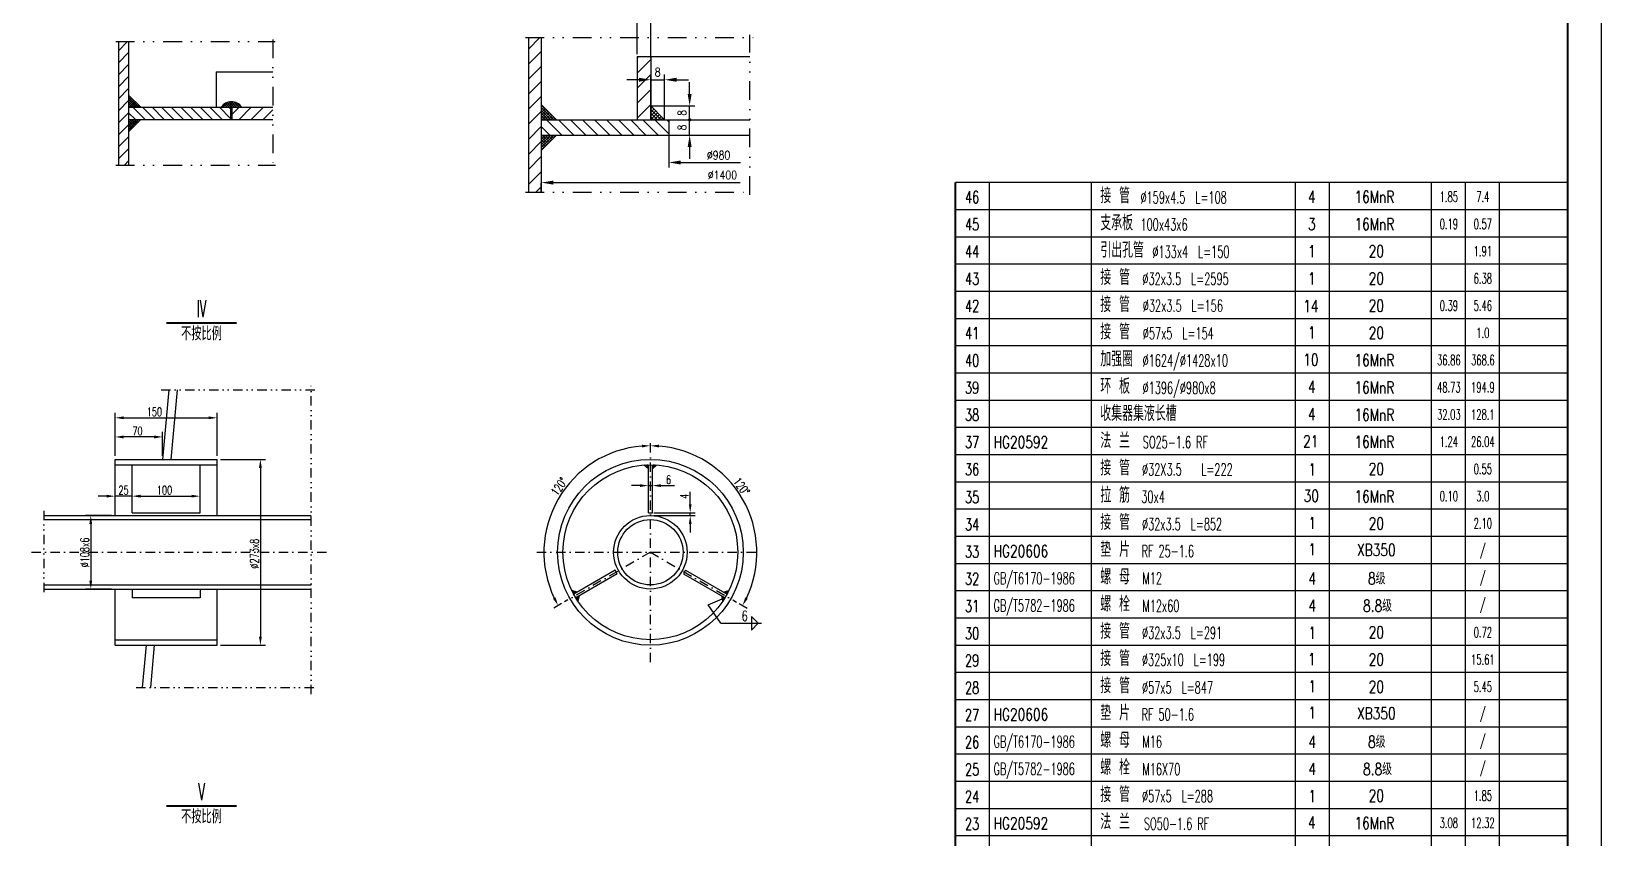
# Model space of a CAD drawing. Extents: x 1416 to 4159, y -4009 to -2804.
# Drawn here: x 1795.5 to 2257.2, y -3743.4 to -3506.5 of the extents above; entities that cross this region are included whole.
import ezdxf
from ezdxf.enums import TextEntityAlignment as Align

# ---------------------------------------------------------------- set-up
doc = ezdxf.new("R2010")
doc.units = 0
doc.header["$LTSCALE"] = 11
doc.header["$MEASUREMENT"] = 0
for name, pattern in [('CENTER', [2, 1.25, -0.25, 0.25, -0.25]), ('DASHDOT2', [0.5, 0.25, -0.125, 0, -0.125]), ('DIVIDE', [1.25, 0.5, -0.25, 0, -0.25, 0, -0.25]), ('DIVIDE2', [0.625, 0.25, -0.125, 0, -0.125, 0, -0.125])]:
    doc.linetypes.add(name, pattern=pattern)
doc.layers.get('0').update_dxf_attribs({"linetype": 'CONTINUOUS'})
doc.layers.get('DEFPOINTS').update_dxf_attribs({"linetype": 'CONTINUOUS'})
for name, color, linetype in [('1', 2, 'CENTER'), ('2', 2, 'CONTINUOUS'), ('6', 2, 'CONTINUOUS')]:
    doc.layers.add(name, color=color, linetype=linetype)
doc.styles.add('H5', font='romans', dxfattribs={"width": 0.8, "bigfont": 'HZ5.SHX'})
doc.styles.add('HZ', font='txt', dxfattribs={"width": 0.5, "bigfont": 'hztxt.shx'})
doc.styles.add('HZTXT', font='ROMANS', dxfattribs={"width": 0.7, "bigfont": 'HZTXT'})
doc.dimstyles.new('STANDARD$0', dxfattribs={"dimscale": 0, "dimtxt": 4, "dimasz": 3, "dimexe": 1.5, "dimexo": 0, "dimgap": 1, "dimtad": 1, "dimdec": 0, "dimlfac": 5, "dimzin": 12, "dimtxsty": 'H5', "dimcen": 0, "dimazin": 3, "dimtfac": 1, "dimtdec": 0, "dimtmove": 0, "dimatfit": 3, "dimtvp": 0.833333, "dimtolj": 1, "dimtzin": 1})
pattern_1 = [(45, (-856.49997, 431.5263), (-0.0883883476, 0.0883883476), []), (135, (-856.49997, 431.5263), (-0.0883883476, -0.0883883476), [])]

# ---------------------------------------------------------------- blocks, each defined once
blk = doc.blocks.new('*X2')
at = {"color": 0}
for p, q in [((352.7, 100.26), (352.71, 100.27)), ((358.62, 94.28), (352.7, 100.21)), ((352.7, 99.2), (353.24, 99.74)), ((352.7, 98.14), (353.77, 99.21)), ((357.56, 94.28), (352.7, 99.15)), ((352.7, 97.08), (354.3, 98.68)), ((352.7, 96.02), (354.83, 98.15)), ((356.5, 94.28), (352.7, 98.09)), ((352.7, 94.95), (355.36, 97.62)), ((355.44, 94.28), (352.7, 97.02)), ((354.38, 94.28), (352.7, 95.96)), ((353.32, 94.28), (352.7, 94.9)), ((353.08, 94.28), (355.89, 97.09)), ((354.14, 94.28), (356.42, 96.56)), ((355.2, 94.28), (356.95, 96.03)), ((356.26, 94.28), (357.48, 95.5)), ((357.32, 94.28), (358.01, 94.97)), ((358.39, 94.28), (358.54, 94.44))]:
    blk.add_line(p, q, dxfattribs=at)
blk = doc.blocks.new('*X4')
at = {"color": 0}
for p, q in [((271.5, 63.79), (274.86, 67.15)), ((271.5, 59.37), (275.25, 63.12)), ((271.5, 54.95), (275.25, 58.7)), ((271.5, 50.53), (275.25, 54.28)), ((271.5, 46.11), (275.25, 49.86)), ((271.5, 41.69), (275.25, 45.44)), ((271.5, 37.27), (275.25, 41.02)), ((271.5, 32.85), (275.25, 36.6)), ((271.5, 28.43), (275.25, 32.18)), ((271.5, 24.01), (275.25, 27.76)), ((273.69, 21.78), (275.25, 23.34))]:
    blk.add_line(p, q, dxfattribs=at)
blk = doc.blocks.new('*X3')
at = {"color": 0}
for p, q in [((277.76, 89.94), (275.25, 92.45)), ((281.29, 89.94), (276.79, 94.44)), ((284.83, 89.94), (280.33, 94.44)), ((288.36, 89.94), (283.86, 94.44)), ((291.9, 89.94), (287.4, 94.44)), ((295.43, 89.94), (290.93, 94.44)), ((298.97, 89.94), (294.47, 94.44)), ((302.5, 89.94), (298, 94.44)), ((306.04, 89.94), (301.54, 94.44)), ((309.58, 89.94), (305.08, 94.44)), ((312.75, 90.3), (308.61, 94.44)), ((312.75, 93.84), (312.15, 94.44))]:
    blk.add_line(p, q, dxfattribs=at)
blk = doc.blocks.new('*X5')
at = {"color": 0}
for p, q in [((309.67, 43), (309.46, 43.21)), ((310.55, 43), (309.86, 43.69)), ((309.93, 43), (311.8, 44.87)), ((311.44, 43), (310.32, 44.11)), ((310.82, 43), (312.86, 45.04)), ((312.32, 43), (310.85, 44.47)), ((313.2, 43), (311.45, 44.75)), ((311.7, 43), (313.7, 45)), ((314.09, 43), (312.14, 44.95)), ((312.59, 43), (314.42, 44.83)), ((314.97, 43), (312.93, 45.05)), ((313.47, 43), (315.05, 44.58)), ((315.86, 43), (313.89, 44.97)), ((314.35, 43), (315.6, 44.25)), ((315.24, 43), (316.09, 43.85)), ((316.74, 43), (315.3, 44.44)), ((316.12, 43), (316.51, 43.39))]:
    blk.add_line(p, q, dxfattribs=at)
blk = doc.blocks.new('*X6')
at = {"color": 0}
for p, q in [((313.25, 83.44), (315.94, 86.13)), ((315.86, 81.63), (320.36, 86.13)), ((320.28, 81.63), (324.78, 86.13)), ((324.7, 81.63), (328.27, 85.2))]:
    blk.add_line(p, q, dxfattribs=at)
blk = doc.blocks.new('*X8')
at = {"color": 0}
for p, q in [((304, 42.02), (304.41, 42.43)), ((304, 40.96), (304.94, 41.9)), ((307.01, 38.77), (304, 41.77)), ((304, 39.9), (305.47, 41.37)), ((304, 38.84), (306, 40.84)), ((305.95, 38.77), (304, 40.71)), ((304.89, 38.77), (304, 39.65)), ((304.99, 38.77), (306.53, 40.3)), ((306.05, 38.77), (307.06, 39.77)), ((307.11, 38.77), (307.59, 39.24))]:
    blk.add_line(p, q, dxfattribs=at)
blk = doc.blocks.new('*D69')
at = {"color": 0, "linetype": 'BYBLOCK'}
for p, q in [((1974.11, -3520.69), (1970.61, -3520.69)), ((1977.61, -3532.47), (1977.61, -3519.19)), ((1977.61, -3520.69), (1981.68, -3520.69)), ((1981.68, -3532.47), (1981.68, -3519.19)), ((1985.18, -3520.69), (1988.68, -3520.69))]:
    blk.add_line(p, q, dxfattribs=at)
for points in [[(1974.11, -3520.1), (1974.11, -3521.27), (1977.61, -3520.69)], [(1985.18, -3520.1), (1985.18, -3521.27), (1981.68, -3520.69)]]:
    blk.add_solid(points, dxfattribs=at)
at = {"layer": 'DEFPOINTS', "color": 0, "linetype": 'BYBLOCK'}
for p in [(1981.68, -3520.69), (1977.61, -3532.47), (1981.68, -3532.47)]:
    blk.add_point(p, dxfattribs=at)
at = {"color": 0, "linetype": 'BYBLOCK', "insert": (1979.64, -3518.44), "char_height": 2.5, "attachment_point": 5, "style": 'H5'}
blk.add_mtext('\\A1;8', dxfattribs=at)
blk = doc.blocks.new('*X7')
at = {"color": 0}
for p, q in [((300, 56.93), (300.49, 57.42)), ((300, 52.51), (304, 56.51)), ((300, 48.09), (304, 52.09)), ((300, 43.67), (304, 47.67)), ((300, 39.25), (304, 43.25)), ((303.93, 38.77), (304, 38.84))]:
    blk.add_line(p, q, dxfattribs=at)
blk = doc.blocks.new('*D84')
at = {"color": 0, "linetype": 'BYBLOCK'}
for p, q in [((1820.07, -3631.25), (1820.07, -3618.53)), ((1850.07, -3631.25), (1850.07, -3618.53)), ((1822.57, -3620.03), (1847.57, -3620.03))]:
    blk.add_line(p, q, dxfattribs=at)
for points in [[(1822.57, -3619.61), (1822.57, -3620.44), (1820.07, -3620.03)], [(1847.57, -3619.61), (1847.57, -3620.44), (1850.07, -3620.03)]]:
    blk.add_solid(points, dxfattribs=at)
at = {"layer": 'DEFPOINTS', "color": 0, "linetype": 'BYBLOCK'}
for p in [(1850.07, -3620.03), (1820.07, -3632.25), (1850.07, -3632.25)]:
    blk.add_point(p, dxfattribs=at)
at = {"color": 0, "linetype": 'BYBLOCK', "insert": (1831.65, -3618.28), "char_height": 2.5, "attachment_point": 5, "style": 'HZTXT'}
blk.add_mtext('\\A1;150', dxfattribs=at)
blk = doc.blocks.new('*D85')
at = {"color": 0, "linetype": 'BYBLOCK'}
for p, q in [((1820.07, -3631.25), (1820.07, -3624.16)), ((1834.07, -3631.25), (1834.07, -3624.16)), ((1831.57, -3625.66), (1822.57, -3625.66))]:
    blk.add_line(p, q, dxfattribs=at)
for points in [[(1822.57, -3625.24), (1822.57, -3626.08), (1820.07, -3625.66)], [(1831.57, -3625.24), (1831.57, -3626.08), (1834.07, -3625.66)]]:
    blk.add_solid(points, dxfattribs=at)
at = {"layer": 'DEFPOINTS', "color": 0, "linetype": 'BYBLOCK'}
for p in [(1820.07, -3625.66), (1820.07, -3632.25), (1834.07, -3632.25)]:
    blk.add_point(p, dxfattribs=at)
at = {"color": 0, "linetype": 'BYBLOCK', "insert": (1826.68, -3623.91), "char_height": 2.5, "attachment_point": 5, "style": 'HZTXT'}
blk.add_mtext('\\A1;70', dxfattribs=at)
blk = doc.blocks.new('*D86')
at = {"color": 0, "linetype": 'BYBLOCK'}
for p, q in [((1819.07, -3648.75), (1811.43, -3648.75)), ((1812.93, -3651.25), (1812.93, -3667.85)), ((1819.07, -3670.35), (1811.43, -3670.35))]:
    blk.add_line(p, q, dxfattribs=at)
for points in [[(1812.51, -3651.25), (1813.34, -3651.25), (1812.93, -3648.75)], [(1812.51, -3667.85), (1813.34, -3667.85), (1812.93, -3670.35)]]:
    blk.add_solid(points, dxfattribs=at)
at = {"layer": 'DEFPOINTS', "color": 0, "linetype": 'BYBLOCK'}
for p in [(1820.07, -3648.75), (1812.93, -3670.35), (1820.07, -3670.35)]:
    blk.add_point(p, dxfattribs=at)
at = {"color": 0, "linetype": 'BYBLOCK', "insert": (1811.18, -3659.61), "char_height": 2.5, "attachment_point": 5, "rotation": 90, "style": 'HZTXT'}
blk.add_mtext('\\A1;∅108x6', dxfattribs=at)
blk = doc.blocks.new('*D87')
at = {"color": 0, "linetype": 'BYBLOCK'}
for p, q in [((1851.07, -3632.25), (1864.31, -3632.25)), ((1862.81, -3634.75), (1862.81, -3684.35)), ((1851.07, -3686.85), (1864.31, -3686.85))]:
    blk.add_line(p, q, dxfattribs=at)
for points in [[(1862.4, -3634.75), (1863.23, -3634.75), (1862.81, -3632.25)], [(1862.4, -3684.35), (1863.23, -3684.35), (1862.81, -3686.85)]]:
    blk.add_solid(points, dxfattribs=at)
at = {"layer": 'DEFPOINTS', "color": 0, "linetype": 'BYBLOCK'}
for p in [(1850.07, -3632.25), (1850.07, -3686.85), (1862.81, -3686.85)]:
    blk.add_point(p, dxfattribs=at)
at = {"color": 0, "linetype": 'BYBLOCK', "insert": (1861.06, -3659.95), "char_height": 2.5, "attachment_point": 5, "rotation": 90, "style": 'HZTXT'}
blk.add_mtext('\\A1;∅273x8', dxfattribs=at)

msp = doc.modelspace()

# ---------------------------------------------------------------- hatches: boundary and pattern name
at = {"layer": '2'}
h = msp.add_hatch(dxfattribs=at)
h.set_pattern_fill('ANSI37', color=256, style=0)
h.set_pattern_definition(pattern_1)
h.paths.add_polyline_path([(1976.89301, -3635.05607), (1976.89301, -3633.85607, 0.011687501), (1975.69301, -3633.91218)])
h.paths.add_polyline_path([(1979.29301, -3633.91218, 0.011687501), (1978.09301, -3633.85607), (1978.09301, -3635.05607)])
h = msp.add_hatch(dxfattribs=at)
h.set_pattern_fill('ANSI37', color=256, style=0)
h.set_pattern_definition(pattern_1)
h.paths.add_polyline_path([(1954.94223, -3671.87595), (1955.98146, -3671.27595), (1954.39082, -3670.80866, 0.011687501)])
h.paths.add_polyline_path([(1955.54223, -3672.91518, 0.011687501), (1956.19082, -3673.92635), (1956.58146, -3672.31518)])
h = msp.add_hatch(dxfattribs=at)
h.set_pattern_fill('ANSI37', color=256, style=0)
h.set_pattern_definition(pattern_1)
h.paths.add_polyline_path([(2000.0438, -3671.87595, 0.011687501), (2000.59521, -3670.80866), (1999.00457, -3671.27595)])
h.paths.add_polyline_path([(1998.40457, -3672.31518), (1998.79521, -3673.92635, 0.011687501), (1999.4438, -3672.91518)])

# ---------------------------------------------------------------- linework, layer by layer
at = {"color": 2, "linetype": 'BYBLOCK'}
for p, q in [((1973.60528, -3513.18069), (1973.60528, -3501.98418)), ((1977.60528, -3513.18069), (1977.60528, -3501.98418))]:
    msp.add_line(p, q, dxfattribs=at)
for p, q in [((1941.66302, -3508.31529), (1941.66302, -3553.68498)), ((1945.41302, -3508.31529), (1945.41302, -3553.68498)), ((1821.05856, -3509.45422), (1821.05856, -3545.74997)), ((1824.05856, -3509.45422), (1824.05856, -3545.74997)), ((1849.81236, -3518.33256), (1866.47159, -3518.33256)), ((1849.81236, -3518.33256), (1849.81236, -3528.7743)), ((1973.60528, -3513.80569), (2006.78064, -3513.80569)), ((1973.60528, -3513.80569), (1973.60528, -3532.46539)), ((1977.60528, -3513.80569), (1977.60528, -3532.46539)), ((1827.65856, -3528.7743), (1824.05856, -3525.1743)), ((1824.05856, -3528.7743), (1866.47159, -3528.7743)), ((1854.05856, -3528.7743), (1854.05856, -3532.3743)), ((1854.45856, -3528.7743), (1854.45856, -3532.3743)), ((1949.91302, -3532.46539), (1945.41302, -3527.96539)), ((1981.67549, -3532.46539), (1977.60528, -3528.39518)), ((1827.65856, -3532.3743), (1824.05856, -3535.9743)), ((1824.05856, -3532.3743), (1866.47159, -3532.3743)), ((1945.41302, -3532.46539), (2006.78064, -3532.46539)), ((1982.91302, -3532.46539), (1982.91302, -3536.96539)), ((1945.41302, -3536.96539), (2006.78064, -3536.96539)), ((1949.91302, -3536.96539), (1945.41302, -3541.46539))]:
    msp.add_line(p, q)
at = {"color": 0, "linetype": 'BYBLOCK'}
for p, q in [((1989.03609, -3524.89518), (1989.03609, -3521.39518)), ((1977.60528, -3528.39518), (1990.53609, -3528.39518)), ((1989.03609, -3536.96539), (1989.03609, -3528.39518)), ((1981.67549, -3532.46539), (1990.53609, -3532.46539)), ((1989.03609, -3540.46539), (1989.03609, -3543.96539)), ((1945.41302, -3553.68498), (1945.41302, -3551.03423)), ((1817.57015, -3643.05128), (1815.07015, -3643.05128)), ((1820.07015, -3647.74906), (1820.07015, -3641.55128)), ((1825.07015, -3643.05128), (1820.07015, -3643.05128)), ((1825.07015, -3646.94906), (1825.07015, -3641.55128)), ((1825.07015, -3646.94906), (1825.07015, -3641.55128)), ((1827.57015, -3643.05128), (1830.07015, -3643.05128)), ((1827.57015, -3643.05128), (1842.57015, -3643.05128)), ((1845.07015, -3646.94906), (1845.07015, -3641.55128)), ((1974.39301, -3639.9554), (1971.89301, -3639.9554)), ((1976.89301, -3645.13688), (1976.89301, -3638.4554)), ((1976.89301, -3639.9554), (1978.09301, -3639.9554)), ((1978.09301, -3645.13688), (1978.09301, -3638.4554)), ((1980.59301, -3639.9554), (1984.59809, -3639.9554)), ((1989.2071, -3645.44906), (1989.2071, -3641.75875)), ((1978.49301, -3647.94906), (1990.7071, -3647.94906)), ((1978.49301, -3648.74906), (1990.7071, -3648.74906)), ((1989.2071, -3648.74906), (1989.2071, -3647.94906)), ((1989.2071, -3651.24906), (1989.2071, -3653.74906)), ((1951.37884, -3674.62609), (1949.07901, -3675.9539)), ((2003.60719, -3674.62609), (2005.90702, -3675.9539))]:
    msp.add_line(p, q, dxfattribs=at)
msp.add_arc((1854.30222, -3530.69452), 3.55835, 32.6524969, 147.3475031)
for start, end in [(94.5761429, 205.4238571), (334.5761429, 85.4238571)]:
    msp.add_arc((1977.49301, -3659.54906), 31.30967, start, end, dxfattribs=at)
for points in [[(1988.45276, -3524.89518), (1989.61942, -3524.89518), (1989.03609, -3528.39518)], [(1988.45276, -3540.46539), (1989.61942, -3540.46539), (1989.03609, -3536.96539)], [(1974.97837, -3627.92287), (1975.01164, -3628.75554), (1977.49301, -3628.23939)], [(1979.97439, -3628.75554), (1980.00766, -3627.92287), (1977.49301, -3628.23939)], [(1817.57015, -3642.63462), (1817.57015, -3643.46795), (1820.07015, -3643.05128)], [(1827.57015, -3642.63462), (1827.57015, -3643.46795), (1825.07015, -3643.05128)], [(1827.57015, -3642.63462), (1827.57015, -3643.46795), (1825.07015, -3643.05128)], [(1842.57015, -3642.63462), (1842.57015, -3643.46795), (1845.07015, -3643.05128)], [(1974.39301, -3639.53874), (1974.39301, -3640.37207), (1976.89301, -3639.9554)], [(1980.59301, -3639.53874), (1980.59301, -3640.37207), (1978.09301, -3639.9554)], [(1988.79044, -3645.44906), (1989.62377, -3645.44906), (1989.2071, -3647.94906)], [(1988.79044, -3651.24906), (1989.62377, -3651.24906), (1989.2071, -3648.74906)], [(1949.58435, -3672.7969), (1948.84661, -3673.18442), (1950.37804, -3675.2039)], [(2006.13942, -3673.18442), (2005.40168, -3672.7969), (2004.60799, -3675.2039)]]:
    msp.add_solid(points, dxfattribs=at)
at = {"layer": '1', "linetype": 'BYBLOCK'}
for p, q in [((1982.91302, -3536.96539), (1982.91302, -3546.49438)), ((1986.41302, -3544.99438), (2003.97716, -3544.99438)), ((1948.91302, -3550.91736), (2003.92005, -3550.91736))]:
    msp.add_line(p, q, dxfattribs=at)
at = {"layer": '1', "linetype": 'CONTINUOUS'}
for p, q in [((2007.21459, -3678.42339), (2007.21459, -3682.42335)), ((2009.21457, -3680.42337), (2007.21459, -3678.42339)), ((1998.20457, -3680.42337), (2010.12239, -3680.42337)), ((2007.21459, -3682.42335), (2009.21457, -3680.42337))]:
    msp.add_line(p, q, dxfattribs=at)
at = {"layer": '1', "linetype": 'BYBLOCK'}
msp.add_solid([(1986.41302, -3544.41105), (1986.41302, -3545.57771), (1982.91302, -3544.99438)], dxfattribs=at)
at = {"layer": '2'}
for p, q in [((2257.20728, -4000.80904), (2257.20728, -2811.80904)), ((1835.89397, -3611.81616), (1834.07015, -3632.24906)), ((1838.30351, -3611.81616), (1836.47969, -3632.24906)), ((1820.07015, -3632.24906), (1850.07015, -3632.24906)), ((1820.07015, -3648.74906), (1820.07015, -3632.24906)), ((1850.07015, -3648.74906), (1850.07015, -3632.24906)), ((1820.07015, -3633.84906), (1850.07015, -3633.84906)), ((1825.07015, -3647.94906), (1825.07015, -3633.84906)), ((1845.07015, -3647.94906), (1845.07015, -3633.84906)), ((1976.89301, -3635.05607), (1975.69301, -3633.91218)), ((1976.89301, -3647.94906), (1976.89301, -3633.85607)), ((1978.09301, -3647.94906), (1978.09301, -3633.85607)), ((1978.09301, -3635.05607), (1979.29301, -3633.91218)), ((1799.15116, -3648.74906), (1877.78312, -3648.74906)), ((1799.15116, -3649.94906), (1877.78312, -3649.94906)), ((1825.07015, -3647.94906), (1845.07015, -3647.94906)), ((1976.89301, -3647.94906), (1978.09301, -3647.94906)), ((1967.14712, -3664.82945), (1954.94223, -3671.87595)), ((1967.74712, -3665.86868), (1955.54223, -3672.91518)), ((1967.74712, -3665.86868), (1967.14712, -3664.82945)), ((1987.83891, -3664.82945), (1987.23891, -3665.86868)), ((1987.23891, -3665.86868), (1999.4438, -3672.91518)), ((1987.83891, -3664.82945), (2000.0438, -3671.87595)), ((1799.15116, -3669.14906), (1877.78312, -3669.14906)), ((1799.15116, -3670.34906), (1877.78312, -3670.34906)), ((1820.07015, -3686.84906), (1820.07015, -3670.34906)), ((1825.07015, -3670.34906), (1825.07015, -3672.91518)), ((1845.07015, -3670.34906), (1845.07015, -3672.91518)), ((1850.07015, -3686.84906), (1850.07015, -3670.34906)), ((1845.07015, -3672.91518), (1825.07015, -3672.91518)), ((1955.98146, -3671.27595), (1954.39082, -3670.80866)), ((1956.58146, -3672.31518), (1956.19082, -3673.92635)), ((1994.43619, -3675.0117), (1998.6166, -3673.18967)), ((1998.20457, -3680.42337), (1994.43619, -3675.0117)), ((1998.40457, -3672.31518), (1998.79521, -3673.92635)), ((1999.00457, -3671.27595), (2000.59521, -3670.80866)), ((1820.07015, -3685.24906), (1850.07015, -3685.24906)), ((1820.07015, -3686.84906), (1850.07015, -3686.84906)), ((1829.19659, -3686.84906), (1828.09049, -3699.24105)), ((1831.60613, -3686.84906), (1830.50003, -3699.24105))]:
    msp.add_line(p, q, dxfattribs=at)
at = {"layer": '2', "linetype": 'BYBLOCK'}
msp.add_line((1977.60528, -3514.29809), (1977.60528, -3501.60832), dxfattribs=at)
at = {"layer": '2', "linetype": 'DIVIDE'}
for p, q in [((1866.47159, -3508.85033), (1866.47159, -3546.5264)), ((1940.73298, -3508.31529), (2007.79387, -3508.31529)), ((2006.78064, -3554.49381), (2006.78064, -3507.48917)), ((1820.31453, -3509.45422), (1867.16457, -3509.45422)), ((1820.31453, -3545.74997), (1867.25089, -3545.74997)), ((1940.73298, -3553.68498), (2007.44717, -3553.68498))]:
    msp.add_line(p, q, dxfattribs=at)
at = {"layer": '2', "linetype": 'DIVIDE2'}
for p, q in [((1877.78312, -3701.27419), (1877.78312, -3610.03717)), ((1833.60975, -3611.81616), (1879.14102, -3611.81616)), ((1799.15116, -3647.33311), (1799.15116, -3671.79021)), ((1826.235, -3699.24105), (1879.39533, -3699.24105))]:
    msp.add_line(p, q, dxfattribs=at)
at = {"layer": '2', "linetype": 'DASHDOT2'}
for p, q in [((1977.49301, -3691.87231), (1977.49301, -3627.00679)), ((1795.47543, -3659.54906), (1882.36066, -3659.54906)), ((1944.13913, -3659.54906), (2009.04537, -3659.54906)), ((1977.49301, -3659.54906), (1952.24486, -3674.12609)), ((1977.49301, -3659.54906), (2002.84227, -3674.18447))]:
    msp.add_line(p, q, dxfattribs=at)
at = {"layer": '2', "color": 1, "const_width": 0.6}
msp.add_lwpolyline([(2247.20728, -3990.80904), (2247.20728, -2821.80904)], dxfattribs=at)
at = {"layer": '2', "const_width": 0.5}
msp.add_lwpolyline([(1988.78609, -3532.46539, 1), (1989.28609, -3532.46539, 1)], format="xyb", close=True, dxfattribs=at)
at = {"layer": '2', "color": 1, "linetype": 'CONTINUOUS', "const_width": 0.6}
msp.add_lwpolyline([(2067.20728, -3990.42293), (2067.20728, -3550.80904)], dxfattribs=at)
at = {"layer": '2', "const_width": 0.6}
for points in [[(1835.11318, -3592.17157), (1855.86569, -3592.17157)], [(1835.11318, -3734.09358), (1855.86569, -3734.09358)]]:
    msp.add_lwpolyline(points, dxfattribs=at)
at = {"layer": '2'}
for radius in [27.3, 25.7, 10.8, 9.6]:
    msp.add_circle((1977.49301, -3659.54906), radius, dxfattribs=at)
at = {"layer": '2', "linetype": 'BYBLOCK'}
msp.add_solid([(1948.91302, -3550.33403), (1948.91302, -3551.50069), (1945.41302, -3550.91736)], dxfattribs=at)
at = {"layer": '6'}
for p, q in [((2067.20728, -3550.80904), (2247.20728, -3550.80904)), ((2077.20728, -3930.80904), (2077.20728, -3550.80904)), ((2107.20728, -3930.80904), (2107.20728, -3550.80904)), ((2167.20728, -3930.80904), (2167.20728, -3550.80904)), ((2177.20728, -3930.80904), (2177.20728, -3550.80904)), ((2207.20728, -3930.80904), (2207.20728, -3550.80904)), ((2217.20728, -3924.80904), (2217.20728, -3550.80904)), ((2227.20728, -3930.80904), (2227.20728, -3550.80904)), ((2067.20728, -3558.80904), (2247.20728, -3558.80904)), ((2067.20728, -3566.80904), (2247.20728, -3566.80904)), ((2067.20728, -3574.80904), (2247.20728, -3574.80904)), ((2067.20728, -3582.80904), (2247.20728, -3582.80904)), ((2067.20728, -3590.80904), (2247.20728, -3590.80904)), ((2067.20728, -3598.80904), (2247.20728, -3598.80904)), ((2067.20728, -3606.80904), (2247.20728, -3606.80904)), ((2067.20728, -3614.80904), (2247.20728, -3614.80904)), ((2067.20728, -3622.80904), (2247.20728, -3622.80904)), ((2067.20728, -3630.80904), (2247.20728, -3630.80904)), ((2067.20728, -3638.80904), (2247.20728, -3638.80904)), ((2067.20728, -3646.80904), (2247.20728, -3646.80904)), ((2067.20728, -3654.80904), (2247.20728, -3654.80904)), ((2067.20728, -3662.80904), (2247.20728, -3662.80904)), ((2067.20728, -3670.80904), (2247.20728, -3670.80904)), ((2067.20728, -3678.80904), (2247.20728, -3678.80904)), ((2067.20728, -3686.80904), (2247.20728, -3686.80904)), ((2067.20728, -3694.80904), (2247.20728, -3694.80904)), ((2067.20728, -3702.80904), (2247.20728, -3702.80904)), ((2067.20728, -3710.80904), (2247.20728, -3710.80904)), ((2067.20728, -3718.80904), (2247.20728, -3718.80904)), ((2067.20728, -3726.80904), (2247.20728, -3726.80904)), ((2067.20728, -3734.80904), (2247.20728, -3734.80904)), ((2067.20728, -3742.80904), (2247.20728, -3742.80904))]:
    msp.add_line(p, q, dxfattribs=at)
at = {"layer": 'DEFPOINTS', "color": 0, "linetype": 'BYBLOCK'}
for p in [(1973.60528, -3513.80569), (1973.60528, -3514.29809), (1977.60528, -3513.80569), (1977.60528, -3528.39518), (1989.03609, -3528.39518), (1981.67549, -3532.46539), (1982.91302, -3536.96539), (1945.41302, -3553.68498), (1977.49301, -3627.00679), (1977.49301, -3627.00679), (1820.07015, -3643.05128), (1845.07015, -3643.05128), (1978.09301, -3639.9554), (1976.89301, -3646.13688), (1978.09301, -3646.13688), (1820.07015, -3648.74906), (1825.07015, -3647.94906), (1825.07015, -3647.94906), (1845.07015, -3647.94906), (1977.49301, -3647.94906), (1977.49301, -3648.74906), (1989.2071, -3648.74906), (1946.65901, -3654.1122), (2008.32702, -3654.1122), (1977.49301, -3659.54906), (1977.49301, -3659.54906), (1952.24486, -3674.12609), (2002.74117, -3674.12609), (1977.49301, -3691.87231), (1977.49301, -3691.87231)]:
    msp.add_point(p, dxfattribs=at)

# ---------------------------------------------------------------- block references
at = {"layer": '2'}
for name, p in [('*X4', (1670.16357, -3575.46628)), ('*X7', (1673.60497, -3571.23044)), ('*X8', (1673.60497, -3571.23044)), ('*X3', (1670.16357, -3626.9054))]:
    msp.add_blockref(name, p, dxfattribs=at)
for name, p, xscale, yscale, zscale in [('*X4', (1603.859, -3563.17501), 0.8, 0.8, 0.8), ('*X2', (1612.44154, -3585.34285), 0.6000000000000001, 0.6000000000000001, 0.6000000000000001), ('*X5', (1603.859, -3563.17501), 0.8, 0.8, 0.8), ('*X3', (1603.859, -3604.32631), 0.8, 0.8, 0.8), ('*X6', (1603.859, -3597.68129), 0.8, 0.8, 0.8), ('*X2', (1680.89175, -3603.17607), 0.75, 0.75, 0.75)]:
    msp.add_blockref(name, p, dxfattribs=dict(at, xscale=xscale, yscale=yscale, zscale=zscale))
at = {"layer": '2', "rotation": 180}
for p, xscale, yscale, zscale in [((1612.44154, -3475.80575), -0.6000000000000001, 0.6000000000000001, 0.6000000000000001), ((1680.89175, -3466.25471), -0.75, 0.75, 0.75)]:
    msp.add_blockref('*X2', p, dxfattribs=dict(at, xscale=xscale, yscale=yscale, zscale=zscale))

# ---------------------------------------------------------------- texts
at = {"color": 0, "linetype": 'BYBLOCK', "char_height": 2.5, "attachment_point": 5}
for s, insert, rotation, style in [('8', (1986.78609, -3530.43028), 90, 'H5'), ('8', (1986.78609, -3534.72019), 90, 'H5'), ('120%%d', (1950.66725, -3640.22757), 54.2363537, 'HZTXT'), ('120%%d', (2004.31878, -3640.22757), 305.7636463, 'HZTXT'), ('4', (1987.4571, -3643.12493), 90, 'HZTXT')]:
    msp.add_mtext(s, dxfattribs=dict(at, insert=insert, rotation=rotation, style=style))
at = {"color": 0, "linetype": 'BYBLOCK', "char_height": 2.5, "attachment_point": 5, "style": 'HZTXT'}
for s, insert in [('6', (1982.833, -3638.2054)), ('25', (1822.57015, -3641.30128)), ('100', (1834.61554, -3641.30128))]:
    msp.add_mtext(s, dxfattribs=dict(at, insert=insert))
at = {"layer": '1', "style": 'HZ', "width": 0.6}
for s, p in [('1.85', (2212.29185, -3555.06247)), ('7.4', (2222.29175, -3555.06247)), ('0.19', (2212.29185, -3563.06247)), ('0.57', (2222.29175, -3563.06247)), ('1.91', (2222.29175, -3571.06247)), ('6.38', (2222.29175, -3579.06247)), ('0.39', (2212.29185, -3587.06247)), ('5.46', (2222.29175, -3587.06247)), ('1.0', (2222.29175, -3595.06247)), ('36.86', (2212.29185, -3603.06247)), ('368.6', (2222.29175, -3603.06247)), ('48.73', (2212.29185, -3611.06247)), ('194.9', (2222.29175, -3611.06247)), ('32.03', (2212.29185, -3619.06247)), ('128.1', (2222.29175, -3619.06247)), ('1.24', (2212.29185, -3627.06247)), ('26.04', (2222.29175, -3627.06247)), ('0.55', (2222.29175, -3635.06247)), ('0.10', (2212.29185, -3643.06247)), ('3.0', (2222.29175, -3643.06247)), ('2.10', (2222.29175, -3651.06247)), ('/', (2222.29175, -3659.06247)), ('/', (2222.29175, -3667.06247)), ('/', (2222.29175, -3675.06247)), ('0.72', (2222.29175, -3683.06247)), ('15.61', (2222.29175, -3691.06247)), ('5.45', (2222.29175, -3699.06247)), ('/', (2222.29175, -3707.06247)), ('/', (2222.29175, -3715.06247)), ('/', (2222.29175, -3723.06247)), ('1.85', (2222.29175, -3731.06247)), ('3.08', (2212.29185, -3739.06247)), ('12.32', (2222.29175, -3739.06247))]:
    msp.add_text(s, height=3, dxfattribs=at).set_placement(p, align=Align.MIDDLE)
at = {"layer": '1', "style": 'HZ'}
for s, height, width, p in [('IV', 5, 0.5, (1845.49491, -3590.4604)), ('不按比例', 4, 0.75, (1845.49491, -3597.27152)), ('6', 3, 0.75, (2005.22308, -3679.74994)), ('V', 5, 0.5, (1845.49491, -3732.3824)), ('不按比例', 4, 0.75, (1845.49491, -3739.19352))]:
    msp.add_text(s, height=height, dxfattribs=dict(at, width=width)).set_placement(p, align=Align.CENTER)
at = {"layer": '1', "linetype": 'BYBLOCK', "char_height": 2.5, "attachment_point": 5, "style": 'H5'}
for s, insert in [('%%c980', (1997.55108, -3542.85433)), ('%%c1400', (1998.6821, -3548.66736))]:
    msp.add_mtext(s, dxfattribs=dict(at, insert=insert))
at = {"layer": '6'}
for s, height, style, width, p in [('46', 3.5, 'HZTXT', 0.7, (2069.99418, -3556.93336)), ('接 管', 4.5, 'H5', 0.75, (2109.79955, -3556.95934)), ('%%c159x4.5  L=108', 3.5, 'H5', 0.6, (2121.6068, -3557.00446)), ('4', 3.5, 'H5', 0.75, (2170.85439, -3556.84327)), ('16MnR', 3.5, 'H5', 0.75, (2184.53474, -3556.87128)), ('45', 3.5, 'HZTXT', 0.7, (2069.99418, -3564.93336)), ('支承板', 4.5, 'H5', 0.75, (2109.79955, -3564.95934)), ('100x43x6', 3.5, 'H5', 0.6, (2121.6068, -3565.00446)), ('3', 3.5, 'H5', 0.75, (2170.85439, -3564.84327)), ('16MnR', 3.5, 'H5', 0.75, (2184.53474, -3564.87128)), ('引出孔管', 4.5, 'H5', 0.75, (2109.79955, -3572.95934)), ('44', 3.5, 'HZTXT', 0.7, (2069.99418, -3572.93336)), ('%%C133x4  L=150', 3.5, 'H5', 0.6, (2125.11233, -3573.00199)), ('1', 3.5, 'H5', 0.75, (2170.85439, -3572.84327)), ('20', 3.5, 'H5', 0.75, (2188.71713, -3572.8323)), ('43', 3.5, 'HZTXT', 0.7, (2069.99418, -3580.93336)), ('接 管', 4.5, 'H5', 0.75, (2109.79955, -3580.95934)), ('%%C32x3.5  L=2595', 3.5, 'H5', 0.6, (2122.16991, -3580.94944)), ('1', 3.5, 'H5', 0.75, (2170.85439, -3580.84327)), ('20', 3.5, 'H5', 0.75, (2188.71713, -3580.8323)), ('42', 3.5, 'HZTXT', 0.7, (2069.99418, -3588.93336)), ('接 管', 4.5, 'H5', 0.75, (2109.79955, -3588.95934)), ('%%C32x3.5  L=156', 3.5, 'H5', 0.6, (2122.28252, -3588.83683)), ('14', 3.5, 'H5', 0.75, (2169.44102, -3588.98452)), ('20', 3.5, 'H5', 0.75, (2188.71713, -3588.8323)), ('接 管', 4.5, 'H5', 0.75, (2109.79955, -3596.95934)), ('41', 3.5, 'HZTXT', 0.7, (2069.99418, -3596.93336)), ('%%C57x5  L=154', 3.5, 'H5', 0.6, (2122.28252, -3596.94939)), ('1', 3.5, 'H5', 0.75, (2170.85446, -3596.70199)), ('20', 3.5, 'H5', 0.75, (2188.71713, -3596.8323)), ('40', 3.5, 'HZTXT', 0.7, (2069.99418, -3604.93336)), ('加强圈', 4.5, 'H5', 0.75, (2109.79955, -3604.95934)), ('%%c1624/%%c1428x10', 3.5, 'H5', 0.6, (2122.21812, -3604.94939)), ('10', 3.5, 'H5', 0.75, (2169.46738, -3604.70199)), ('16MnR', 3.5, 'H5', 0.75, (2184.53474, -3604.87128)), ('39', 3.5, 'HZTXT', 0.7, (2069.99418, -3612.93336)), ('环 板', 4.5, 'H5', 0.75, (2109.79955, -3612.95934)), ('%%C1396/%%c980x8', 3.5, 'H5', 0.6, (2122.21812, -3612.94939)), ('4', 3.5, 'H5', 0.75, (2170.85446, -3612.70199)), ('16MnR', 3.5, 'H5', 0.75, (2184.53474, -3612.87128)), ('38', 3.5, 'HZTXT', 0.7, (2069.99418, -3620.93336)), ('收集器集液长槽', 4.5, 'H5', 0.75, (2109.79955, -3620.95934)), ('4', 3.5, 'H5', 0.75, (2170.85446, -3620.70199)), ('16MnR', 3.5, 'H5', 0.75, (2184.53474, -3620.87128)), ('法 兰', 4.5, 'H5', 0.75, (2109.79955, -3628.95934)), ('37', 3.5, 'HZTXT', 0.7, (2069.99418, -3628.93336)), ('HG20592', 3.5, 'H5', 0.75, (2078.38445, -3628.95934)), ('SO25-1.6 RF', 3.5, 'H5', 0.6, (2122.28245, -3628.94939)), ('21', 3.5, 'H5', 0.75, (2169.44095, -3628.70199)), ('16MnR', 3.5, 'H5', 0.75, (2184.53474, -3628.87128)), ('36', 3.5, 'HZTXT', 0.7, (2069.99418, -3636.93336)), ('接 管', 4.5, 'H5', 0.75, (2109.79955, -3636.95934)), ('%%C32X3.5   L=222', 3.5, 'H5', 0.6, (2122.05723, -3636.94939)), ('1', 3.5, 'H5', 0.75, (2170.99583, -3636.98452)), ('20', 3.5, 'H5', 0.75, (2188.71713, -3636.8323)), ('35', 3.5, 'HZTXT', 0.7, (2069.99418, -3645.1121)), ('拉 筋', 4.5, 'H5', 0.75, (2109.79955, -3644.95934)), ('30x4', 3.5, 'H5', 0.6, (2121.85566, -3644.98567)), ('30', 3.5, 'H5', 0.75, (2169.58232, -3644.70199)), ('16MnR', 3.5, 'H5', 0.75, (2184.53474, -3644.87128)), ('34', 3.5, 'HZTXT', 0.7, (2069.99418, -3653.1121)), ('接 管', 4.5, 'H5', 0.75, (2109.79955, -3652.95934)), ('%%C32x3.5  L=852', 3.5, 'H5', 0.6, (2122.0573, -3653.06191)), ('1', 3.5, 'H5', 0.75, (2170.99583, -3652.70199)), ('20', 3.5, 'H5', 0.75, (2188.71713, -3652.8323)), ('垫 片', 4.5, 'H5', 0.75, (2109.79955, -3660.95934)), ('33', 3.5, 'HZTXT', 0.7, (2069.99418, -3661.1121)), ('HG20606', 3.5, 'H5', 0.75, (2078.38445, -3660.95934)), ('RF 25-1.6', 3.5, 'H5', 0.6, (2121.94462, -3660.94939)), ('1', 3.5, 'H5', 0.75, (2170.99583, -3660.41947)), ('XB350', 3.5, 'H5', 0.75, (2185.29017, -3660.61175)), ('32', 3.5, 'HZTXT', 0.7, (2069.99418, -3669.1121)), ('GB/T6170-1986', 3.5, 'H5', 0.6, (2078.38445, -3668.95934)), ('螺 母', 4.5, 'H5', 0.75, (2109.79955, -3668.95934)), ('M12', 3.5, 'H5', 0.6, (2122.16991, -3668.94939)), ('4', 3.5, 'H5', 0.75, (2170.99583, -3668.98452)), ('8级', 3.5, 'H5', 0.75, (2188.52671, -3668.99229)), ('31', 3.5, 'HZTXT', 0.7, (2069.99418, -3677.1121)), ('GB/T5782-1986', 3.5, 'H5', 0.6, (2078.38445, -3676.95934)), ('螺 栓', 4.5, 'H5', 0.75, (2109.79955, -3676.95934)), ('M12x60', 3.5, 'H5', 0.6, (2122.16984, -3677.06191)), ('4', 3.5, 'H5', 0.75, (2170.99583, -3676.98452)), ('8.8级', 3.5, 'H5', 0.75, (2187.06652, -3677.00055)), ('接 管', 4.5, 'H5', 0.75, (2109.79955, -3684.95934)), ('30', 3.5, 'HZTXT', 0.7, (2069.99418, -3685.1121)), ('%%C32x3.5  L=291', 3.5, 'H5', 0.6, (2122.05723, -3684.94939)), ('1', 3.5, 'H5', 0.75, (2170.99583, -3684.98452)), ('20', 3.5, 'H5', 0.75, (2188.71713, -3684.8323)), ('接 管', 4.5, 'H5', 0.75, (2109.79955, -3692.95934)), ('1', 3.5, 'H5', 0.75, (2170.85446, -3692.70199)), ('29', 3.5, 'HZTXT', 0.7, (2069.99418, -3693.1121)), ('%%C325x10  L=199', 3.5, 'H5', 0.6, (2122.04005, -3692.8922)), ('20', 3.5, 'H5', 0.75, (2188.71713, -3692.8323)), ('28', 3.5, 'HZTXT', 0.7, (2069.99418, -3701.1121)), ('接 管', 4.5, 'H5', 0.75, (2109.79955, -3700.95934)), ('%%C57x5  L=847', 3.5, 'H5', 0.6, (2122.0573, -3701.06191)), ('1', 3.5, 'H5', 0.75, (2170.99583, -3700.70199)), ('20', 3.5, 'H5', 0.75, (2188.71713, -3700.8323)), ('27', 3.5, 'HZTXT', 0.7, (2069.99418, -3709.1121)), ('HG20606', 3.5, 'H5', 0.75, (2078.38445, -3708.95934)), ('垫 片', 4.5, 'H5', 0.75, (2109.79955, -3708.95934)), ('RF 50-1.6', 3.5, 'H5', 0.6, (2121.94462, -3708.94939)), ('1', 3.5, 'H5', 0.75, (2170.99583, -3708.41947)), ('XB350', 3.5, 'H5', 0.75, (2185.29017, -3708.61175)), ('螺 母', 4.5, 'H5', 0.75, (2109.79955, -3716.95934)), ('26', 3.5, 'HZTXT', 0.7, (2069.99418, -3717.1121)), ('GB/T6170-1986', 3.5, 'H5', 0.6, (2078.38445, -3716.95934)), ('M16', 3.5, 'H5', 0.6, (2122.16991, -3716.94939)), ('4', 3.5, 'H5', 0.75, (2170.99583, -3716.98452)), ('8级', 3.5, 'H5', 0.75, (2188.52671, -3716.99229)), ('GB/T5782-1986', 3.5, 'H5', 0.6, (2078.38445, -3724.95934)), ('螺 栓', 4.5, 'H5', 0.75, (2109.79955, -3724.95934)), ('4', 3.5, 'H5', 0.75, (2170.99583, -3724.98452)), ('8.8级', 3.5, 'H5', 0.75, (2187.06652, -3725.00055)), ('25', 3.5, 'HZTXT', 0.7, (2069.99418, -3725.1121)), ('M16X70', 3.5, 'H5', 0.6, (2122.16984, -3725.06191)), ('24', 3.5, 'HZTXT', 0.7, (2069.99418, -3733.1121)), ('接 管', 4.5, 'H5', 0.75, (2109.79955, -3732.95934)), ('%%C57x5  L=288', 3.5, 'H5', 0.6, (2122.05723, -3732.94939)), ('1', 3.5, 'H5', 0.75, (2170.99583, -3732.98452)), ('20', 3.5, 'H5', 0.75, (2188.71713, -3732.8323)), ('23', 3.5, 'HZTXT', 0.7, (2069.99418, -3741.1121)), ('HG20592', 3.5, 'H5', 0.75, (2078.38445, -3740.95934)), ('法 兰', 4.5, 'H5', 0.75, (2109.79955, -3740.95934)), ('SO50-1.6 RF', 3.5, 'H5', 0.6, (2122.62034, -3741.06191)), ('4', 3.5, 'H5', 0.75, (2170.85446, -3740.70199)), ('16MnR', 3.5, 'H5', 0.75, (2184.53474, -3740.87128))]:
    msp.add_text(s, height=height, dxfattribs=dict(at, style=style, width=width)).set_placement(p)

# ---------------------------------------------------------------- dimensions: what is measured, and where the dimension line sits
at = {"layer": '1'}
dim = msp.add_linear_dim(base=(1981.67549, -3520.68604), p1=(1977.60528, -3532.46539), p2=(1981.67549, -3532.46539), text='8', dimstyle='STANDARD$0', override={"dimscale": 1, "dimtxt": 2.5, "dimasz": 3.5, "dimlfac": 20, "dimtofl": 1, "dimtmove": 2}, dxfattribs=at)
dim.commit()
dim.dimension.update_dxf_attribs({"geometry": '*D69', "text_midpoint": (1979.64038, -3518.43604)})
at = {"layer": '2'}
for base, p1, p2, text, picture, middle in [((1850.07015, -3620.02781), (1820.07015, -3632.24906), (1850.07015, -3632.24906), '150', '*D84', (1831.65489, -3620.02781)), ((1820.07015, -3625.65945), (1834.07015, -3632.24906), (1820.07015, -3632.24906), '70', '*D85', (1826.68267, -3625.65945))]:
    dim = msp.add_linear_dim(base=base, p1=p1, p2=p2, text=text, dimstyle='STANDARD$0', override={"dimtxt": 2.5, "dimasz": 2.5, "dimexe": 1.5, "dimexo": 1, "dimgap": 0.5, "dimtad": 1, "dimtih": 0, "dimtoh": 0, "dimdec": 3, "dimzin": 8, "dimtxsty": 'HZTXT', "dimcen": 0, "dimtfac": 0.6, "dimtdec": 3, "dimtofl": 1, "dimtzin": 8}, dxfattribs=at)
    dim.commit()
    dim.dimension.update_dxf_attribs({"geometry": picture, "text_midpoint": middle, "dimtype": 160})
for base, p1, p2, text, picture, middle in [((1862.81411, -3686.84906), (1850.07015, -3632.24906), (1850.07015, -3686.84906), '%%c273x8', '*D87', (1862.81411, -3659.94622)), ((1812.92621, -3670.34906), (1820.07015, -3648.74906), (1820.07015, -3670.34906), '%%c108x6', '*D86', (1812.92621, -3659.61494))]:
    dim = msp.add_linear_dim(base=base, p1=p1, p2=p2, angle=90, text=text, dimstyle='STANDARD$0', override={"dimtxt": 2.5, "dimasz": 2.5, "dimexe": 1.5, "dimexo": 1, "dimgap": 0.5, "dimtad": 1, "dimtih": 0, "dimtoh": 0, "dimdec": 3, "dimzin": 8, "dimtxsty": 'HZTXT', "dimcen": 0, "dimtfac": 0.6, "dimtdec": 3, "dimtofl": 1, "dimtzin": 8}, dxfattribs=at)
    dim.commit()
    dim.dimension.update_dxf_attribs({"geometry": picture, "text_midpoint": middle, "dimtype": 160})

doc.saveas('drawing.dxf')
